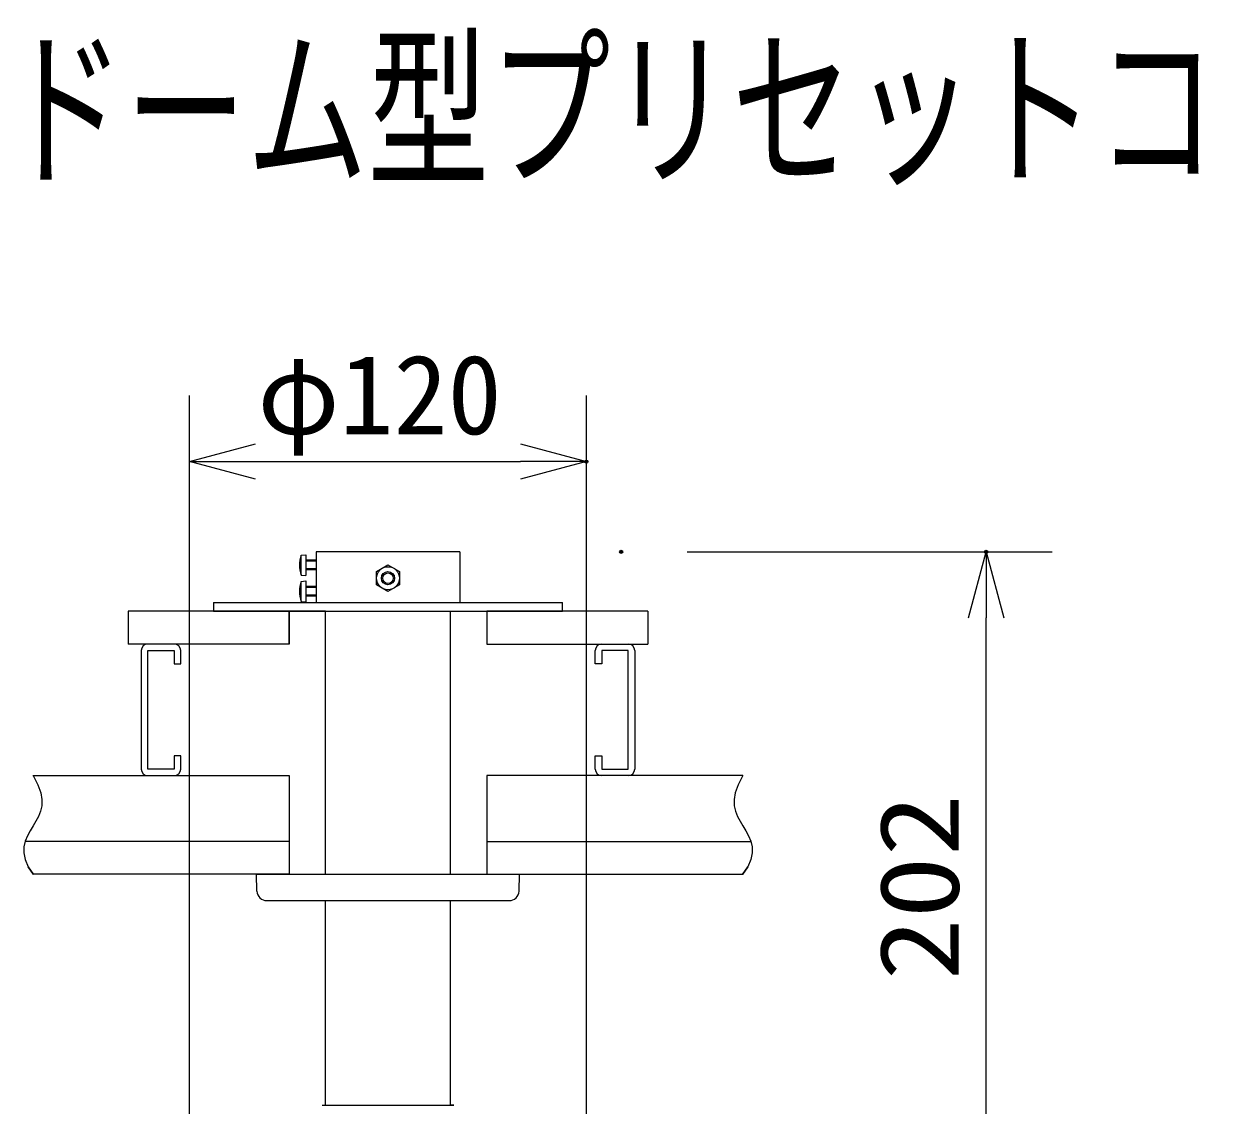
# Model space of a CAD drawing. Units: millimetres, scale not verified. Extents: x -63 to 65, y -57 to 57.
# Drawn here: x -35.1 to 0.96, y 24.65 to 57.41 of the extents above; entities that cross this region are included whole.
import ezdxf
from ezdxf.enums import TextEntityAlignment as Align

# ---------------------------------------------------------------- set-up
doc = ezdxf.new("R2010")
doc.units = ezdxf.units.MM
doc.header["$LTSCALE"] = 0.190236
doc.header["$PDMODE"] = 32
doc.header["$PDSIZE"] = 0.0951
for name, color, linetype in [('0-0_MOJI1', 2, 'Continuous'), ('0-3_GAIKEI', 1, 'Continuous'), ('0-4_SUNPO', 3, 'Continuous'), ('0-5_Defpoints', 7, 'Continuous')]:
    doc.layers.add(name, color=color, linetype=linetype)
doc.styles.add('ＭＳ ゴシック', font='')
doc.styles.get('ＭＳ ゴシック').set_extended_font_data('MS Gothic')

# ---------------------------------------------------------------- blocks, each defined once
blk = doc.blocks.new('_OPEN30')
at = {"layer": '0-5_Defpoints'}
blk.add_line((0, 0), (-1, 0), dxfattribs=at)
blk.add_lwpolyline([(-1, 0.26795), (0, 0), (-1, -0.26795)], dxfattribs=at)

msp = doc.modelspace()

# ---------------------------------------------------------------- linework, layer by layer
at = {"layer": '0-3_GAIKEI'}
for p, q in [((-26.6917, 41.314), (-26.5576, 41.3257)), ((-26.6917, 40.7096), (-26.6917, 41.314)), ((-26.5576, 41.3257), (-26.5576, 40.6979)), ((-26.2438, 41.1614), (-26.5576, 41.1614)), ((-26.2438, 41.1314), (-26.5576, 41.1314)), ((-26.2438, 40.8922), (-26.5576, 40.8922)), ((-26.2438, 40.8624), (-26.5576, 40.8624)), ((-23.7171, 40.8146), (-23.7171, 40.4118)), ((-26.6971, 40.7242), (-26.6917, 40.7096)), ((-26.6917, 40.7096), (-26.5576, 40.6979)), ((-26.6917, 40.5169), (-26.5576, 40.5285)), ((-26.6917, 39.9122), (-26.6917, 40.5169)), ((-26.5576, 40.5285), (-26.5576, 39.9004)), ((-23.7171, 40.4118), (-24.066, 40.2103)), ((-26.2438, 40.3639), (-26.5576, 40.3639)), ((-26.2438, 40.3341), (-26.5576, 40.3341)), ((-26.2438, 40.0948), (-26.5576, 40.0948)), ((-26.2438, 40.0648), (-26.5576, 40.0648)), ((-29.3485, 39.8755), (-18.7834, 39.8755)), ((-29.3485, 39.8755), (-29.3485, 39.6165)), ((-26.6971, 39.9269), (-26.6917, 39.9122)), ((-26.6917, 39.9122), (-26.5576, 39.9004)), ((-18.7834, 39.6165), (-18.7834, 39.8755)), ((-29.3485, 39.6165), (-18.7834, 39.6165)), ((-16.1918, 39.6165), (-16.1918, 38.6198)), ((-21.0759, 38.6198), (-16.1918, 38.6198)), ((-16.1918, 38.6217), (-16.1918, 38.6198)), ((-31.5413, 38.4205), (-31.5413, 34.8321)), ((-31.5413, 38.4198), (-31.5413, 34.8328)), ((-17.7865, 38.0217), (-17.7865, 38.4198)), ((-17.5871, 38.4205), (-17.5871, 38.0217)), ((-16.7896, 38.4205), (-17.5871, 38.4205)), ((-16.7896, 34.8321), (-16.7896, 38.4205)), ((-16.5904, 38.4205), (-16.5904, 34.8321)), ((-16.5904, 38.4198), (-16.5904, 34.8328)), ((-17.5871, 38.0217), (-17.7865, 38.0217)), ((-30.3452, 34.8328), (-30.3452, 35.2308)), ((-17.7865, 34.8328), (-17.7865, 35.2308)), ((-17.7865, 35.2308), (-17.5871, 35.2308)), ((-17.5871, 35.2308), (-17.5871, 34.8321)), ((-34.8212, 34.6328), (-27.056, 34.6328)), ((-34.818, 34.6328), (-34.6733, 34.3569)), ((-27.056, 34.6328), (-27.056, 31.6428)), ((-27.056, 34.6328), (-27.056, 32.6393)), ((-21.0759, 34.6328), (-21.0759, 31.6428)), ((-13.3137, 34.6328), (-21.0759, 34.6328)), ((-21.0759, 34.6328), (-21.0759, 32.6393)), ((-17.5871, 34.8321), (-16.7896, 34.8321)), ((-13.3137, 34.6328), (-13.4584, 34.3569)), ((-34.6733, 34.3569), (-34.586, 34.1163)), ((-13.4584, 34.3569), (-13.5457, 34.1163)), ((-34.586, 34.1163), (-34.548, 33.9057)), ((-34.548, 33.9057), (-34.5514, 33.7194)), ((-13.5457, 34.1163), (-13.5837, 33.9057)), ((-34.588, 33.5519), (-34.65, 33.3977)), ((-34.5514, 33.7194), (-34.588, 33.5519)), ((-13.5437, 33.5519), (-13.4817, 33.3977)), ((-34.7294, 33.2512), (-34.818, 33.1069)), ((-34.65, 33.3977), (-34.7294, 33.2512)), ((-13.4817, 33.3977), (-13.4023, 33.2512)), ((-13.4023, 33.2512), (-13.3137, 33.1069)), ((-34.9077, 32.9598), (-34.9896, 32.8069)), ((-34.818, 33.1069), (-34.9077, 32.9598)), ((-35.0545, 32.646), (-35.0933, 32.4747)), ((-27.0546, 32.6398), (-35.0559, 32.6398)), ((-34.9896, 32.8069), (-35.0545, 32.646)), ((-27.056, 32.6393), (-34.6121, 32.6393)), ((-27.056, 32.6393), (-27.056, 31.6428)), ((-21.0759, 32.6393), (-13.7479, 32.6393)), ((-21.0741, 32.6398), (-13.0758, 32.6398)), ((-13.0385, 32.4747), (-13.035, 32.2906)), ((-35.0558, 32.0914), (-34.9614, 31.8748)), ((-13.0759, 32.0914), (-13.1704, 31.8748)), ((-13.035, 32.2906), (-13.0759, 32.0914)), ((-27.056, 31.6428), (-34.8212, 31.6428)), ((-21.0759, 31.6428), (-13.3245, 31.6428)), ((-21.0759, 31.6428), (-13.7479, 31.6428))]:
    msp.add_line(p, q, dxfattribs=at)
at = {"layer": '0-3_GAIKEI', "color": 7}
for p, q in [((-21.8881, 41.4107), (-26.2438, 41.4107)), ((-26.2438, 41.4107), (-26.2438, 39.8755)), ((-21.8881, 41.4107), (-21.8881, 39.8755)), ((-21.8881, 39.8784), (-21.8881, 39.8755)), ((-25.9595, 31.6428), (-25.9595, 39.6165)), ((-22.1723, 31.6428), (-22.1723, 39.6165)), ((-28.0527, 31.6428), (-20.079, 31.6428)), ((-28.0349, 31.1348), (-28.0527, 31.6428)), ((-28.0527, 31.6428), (-20.079, 31.6428)), ((-28.0349, 31.1341), (-28.0527, 31.6428)), ((-20.0966, 31.1349), (-20.079, 31.6428)), ((-20.0966, 31.1341), (-20.079, 31.6428)), ((-27.7351, 30.8453), (-20.3964, 30.8453)), ((-25.9595, 24.6495), (-25.9595, 30.8453)), ((-22.1723, 24.6495), (-22.1723, 30.8453)), ((-26.0592, 24.6495), (-22.0723, 24.6495))]:
    msp.add_line(p, q, dxfattribs=at)
at = {"layer": '0-3_GAIKEI'}
for points in [[(-26.6917, 41.314), (-26.6971, 41.2994), (-26.7022, 41.2847), (-26.7071, 41.2699), (-26.7117, 41.2551), (-26.7159, 41.2402), (-26.72, 41.2252), (-26.7237, 41.2102), (-26.7271, 41.1951), (-26.7303, 41.18), (-26.7332, 41.1649), (-26.7359, 41.1497), (-26.7382, 41.1345), (-26.7403, 41.1192), (-26.7421, 41.1039), (-26.7436, 41.0886), (-26.7448, 41.0733), (-26.7458, 41.058), (-26.7465, 41.0426), (-26.7469, 41.0272), (-26.7471, 41.0119), (-26.7469, 40.9965), (-26.7465, 40.9811), (-26.7458, 40.9658), (-26.7448, 40.9504), (-26.7436, 40.9351), (-26.7421, 40.9198), (-26.7403, 40.9045), (-26.7382, 40.8893), (-26.7359, 40.874), (-26.7332, 40.8588), (-26.7303, 40.8437), (-26.7271, 40.8285), (-26.7237, 40.8135), (-26.72, 40.7984), (-26.7159, 40.7835), (-26.7117, 40.7686), (-26.7071, 40.7537), (-26.7022, 40.7389), (-26.6971, 40.7242)], [(-24.066, 40.2103), (-24.4146, 40.4118), (-24.4146, 40.8146), (-24.066, 41.0161), (-23.7171, 40.8146)], [(-26.6917, 40.5169), (-26.6971, 40.5022), (-26.7022, 40.4875), (-26.7071, 40.4727), (-26.7117, 40.4578), (-26.7159, 40.4429), (-26.72, 40.4279), (-26.7237, 40.4129), (-26.7271, 40.3978), (-26.7303, 40.3827), (-26.7332, 40.3675), (-26.7359, 40.3523), (-26.7382, 40.3371), (-26.7403, 40.3218), (-26.7421, 40.3065), (-26.7436, 40.2912), (-26.7448, 40.2759), (-26.7458, 40.2605), (-26.7465, 40.2452), (-26.7469, 40.2298), (-26.7471, 40.2145), (-26.7469, 40.1991), (-26.7465, 40.1837), (-26.7458, 40.1684), (-26.7448, 40.153), (-26.7436, 40.1377), (-26.7421, 40.1224), (-26.7403, 40.1071), (-26.7382, 40.0919), (-26.7359, 40.0766), (-26.7332, 40.0614), (-26.7303, 40.0463), (-26.7271, 40.0312), (-26.7237, 40.0161), (-26.72, 40.0011), (-26.7159, 39.9861), (-26.7117, 39.9712), (-26.7071, 39.9564), (-26.7022, 39.9416), (-26.6971, 39.9269)], [(-29.3485, 39.8755), (-29.3485, 39.8751), (-29.3485, 39.8737), (-29.3485, 39.8714), (-29.3485, 39.8683), (-29.3485, 39.8644), (-29.3485, 39.8598), (-29.3485, 39.8545), (-29.3485, 39.8486), (-29.3485, 39.8421), (-29.3485, 39.8351), (-29.3485, 39.8275), (-29.3485, 39.8196), (-29.3485, 39.8112), (-29.3485, 39.8026), (-29.3485, 39.7936), (-29.3485, 39.7844), (-29.3485, 39.775), (-29.3485, 39.7654), (-29.3485, 39.7557), (-29.3485, 39.746), (-29.3485, 39.7363), (-29.3485, 39.7267), (-29.3485, 39.7171), (-29.3485, 39.7077), (-29.3485, 39.6985), (-29.3485, 39.6895), (-29.3485, 39.6808), (-29.3485, 39.6725), (-29.3485, 39.6645), (-29.3485, 39.657), (-29.3485, 39.65), (-29.3485, 39.6435), (-29.3485, 39.6375), (-29.3485, 39.6323), (-29.3485, 39.6277), (-29.3485, 39.6238), (-29.3485, 39.6207), (-29.3485, 39.6184), (-29.3485, 39.617)], [(-27.056, 38.6198), (-27.056, 39.6165), (-31.9399, 39.6165), (-31.9399, 38.6198)], [(-27.056, 39.6165), (-27.056, 38.6198), (-31.9399, 38.6198)], [(-31.9211, 39.6165), (-31.9351, 39.6165), (-31.9399, 39.6165), (-31.9399, 39.6147), (-31.9399, 39.6093), (-31.9399, 39.6006), (-31.9399, 39.5886), (-31.9399, 39.5737), (-31.9399, 39.556), (-31.9399, 39.5356), (-31.9399, 39.5129), (-31.9399, 39.4879), (-31.9399, 39.4608), (-31.9399, 39.4319), (-31.9399, 39.4012), (-31.9399, 39.3691), (-31.9399, 39.3357), (-31.9399, 39.3012), (-31.9399, 39.2657), (-31.9399, 39.2295), (-31.9399, 39.1927), (-31.9399, 39.1555), (-31.9399, 39.1182), (-31.9399, 39.0808), (-31.9399, 39.0437), (-31.9399, 39.0069), (-31.9399, 38.9707), (-31.9399, 38.9352), (-31.9399, 38.9006), (-31.9399, 38.8672), (-31.9399, 38.8351), (-31.9399, 38.8045), (-31.9399, 38.7756), (-31.9399, 38.7485), (-31.9399, 38.7235), (-31.9399, 38.7007), (-31.9399, 38.6804), (-31.9399, 38.6626), (-31.9399, 38.6477), (-31.9399, 38.6358)], [(-29.3485, 39.617), (-29.3485, 39.6165), (-29.3532, 39.6165), (-29.3673, 39.6165), (-29.39, 39.6165), (-29.421, 39.6165), (-29.4598, 39.6165), (-29.5059, 39.6165), (-29.5588, 39.6165), (-29.618, 39.6165), (-29.683, 39.6165), (-29.7534, 39.6165), (-29.8286, 39.6165), (-29.9082, 39.6165), (-29.9917, 39.6165), (-30.0786, 39.6165), (-30.1684, 39.6165), (-30.2606, 39.6165), (-30.3548, 39.6165), (-30.4505, 39.6165), (-30.5471, 39.6165), (-30.6442, 39.6165), (-30.7413, 39.6165), (-30.8379, 39.6165), (-30.9335, 39.6165), (-31.0277, 39.6165), (-31.1199, 39.6165), (-31.2097, 39.6165), (-31.2966, 39.6165), (-31.3801, 39.6165), (-31.4597, 39.6165), (-31.535, 39.6165), (-31.6053, 39.6165), (-31.6704, 39.6165), (-31.7296, 39.6165), (-31.7824, 39.6165), (-31.8285, 39.6165), (-31.8673, 39.6165), (-31.8983, 39.6165), (-31.9211, 39.6165)], [(-16.1918, 39.6165), (-21.0759, 39.6165), (-21.0759, 38.6198)], [(-21.0759, 39.6165), (-21.0759, 38.6198), (-17.7704, 38.6198)], [(-16.1918, 39.6165), (-16.1918, 39.6147), (-16.1918, 39.6093), (-16.1918, 39.6006), (-16.1918, 39.5886), (-16.1918, 39.5737), (-16.1918, 39.556), (-16.1918, 39.5356), (-16.1918, 39.5129), (-16.1918, 39.4879), (-16.1918, 39.4608), (-16.1918, 39.4319), (-16.1918, 39.4012), (-16.1918, 39.3691), (-16.1918, 39.3357), (-16.1918, 39.3012), (-16.1918, 39.2657), (-16.1918, 39.2295), (-16.1918, 39.1927), (-16.1918, 39.1555), (-16.1918, 39.1182), (-16.1918, 39.0808), (-16.1918, 39.0437), (-16.1918, 39.0069), (-16.1918, 38.9707), (-16.1918, 38.9352), (-16.1918, 38.9006), (-16.1918, 38.8672), (-16.1918, 38.8351), (-16.1918, 38.8045), (-16.1918, 38.7756), (-16.1918, 38.7485), (-16.1918, 38.7235), (-16.1918, 38.7007), (-16.1918, 38.6804), (-16.1918, 38.6626), (-16.1918, 38.6477), (-16.1918, 38.6358), (-16.1918, 38.627), (-16.1918, 38.6217)], [(-31.9399, 38.6358), (-31.9399, 38.627), (-31.9399, 38.6217), (-31.9399, 38.6198)], [(-30.3452, 35.2308), (-30.5446, 35.2308), (-30.5446, 34.8321), (-31.3421, 34.8321), (-31.3421, 38.4205), (-30.5446, 38.4205), (-30.5446, 38.0217), (-30.3452, 38.0217), (-30.3452, 38.4198)], [(-13.5837, 33.9057), (-13.5804, 33.7194), (-13.5437, 33.5519)], [(-13.3137, 33.1069), (-13.224, 32.9598), (-13.1421, 32.8069)], [(-35.0933, 32.4747), (-35.0968, 32.2906), (-35.0558, 32.0914)], [(-13.1421, 32.8069), (-13.0772, 32.646), (-13.0385, 32.4747)], [(-34.9614, 31.8748), (-34.8042, 31.6383), (-34.9614, 31.8748)], [(-13.1704, 31.8748), (-13.3275, 31.6383), (-13.1704, 31.8748)]]:
    msp.add_lwpolyline(points, dxfattribs=at)
at = {"layer": '0-3_GAIKEI', "color": 7}
for points in [[(-26.2358, 41.4107), (-26.2438, 41.4107), (-26.2438, 41.4078), (-26.2438, 41.3995), (-26.2438, 41.3861), (-26.2438, 41.3677), (-26.2438, 41.3447), (-26.2438, 41.3174), (-26.2438, 41.2861), (-26.2438, 41.251), (-26.2438, 41.2125), (-26.2438, 41.1708), (-26.2438, 41.1262), (-26.2438, 41.0791), (-26.2438, 41.0296), (-26.2438, 40.9781), (-26.2438, 40.9249), (-26.2438, 40.8703), (-26.2438, 40.8145), (-26.2438, 40.7579), (-26.2438, 40.7006), (-26.2438, 40.6431), (-26.2438, 40.5856), (-26.2438, 40.5284), (-26.2438, 40.4717), (-26.2438, 40.4159), (-26.2438, 40.3613), (-26.2438, 40.3081), (-26.2438, 40.2566), (-26.2438, 40.2071), (-26.2438, 40.16), (-26.2438, 40.1154), (-26.2438, 40.0737), (-26.2438, 40.0352), (-26.2438, 40.0001), (-26.2438, 39.9688), (-26.2438, 39.9415), (-26.2438, 39.9185), (-26.2438, 39.9001), (-26.2438, 39.8867)], [(-21.8881, 41.4107), (-21.8961, 41.4107), (-21.9197, 41.4107), (-21.9579, 41.4107), (-22.0101, 41.4107), (-22.0753, 41.4107), (-22.1527, 41.4107), (-22.2416, 41.4107), (-22.3411, 41.4107), (-22.4504, 41.4107), (-22.5687, 41.4107), (-22.6951, 41.4107), (-22.8289, 41.4107), (-22.9693, 41.4107), (-23.1153, 41.4107), (-23.2663, 41.4107), (-23.4213, 41.4107), (-23.5796, 41.4107), (-23.7404, 41.4107), (-23.9027, 41.4107), (-24.0659, 41.4107), (-24.2291, 41.4107), (-24.3915, 41.4107), (-24.5523, 41.4107), (-24.7106, 41.4107), (-24.8656, 41.4107), (-25.0166, 41.4107), (-25.1626, 41.4107), (-25.303, 41.4107), (-25.4368, 41.4107), (-25.5632, 41.4107), (-25.6815, 41.4107), (-25.7908, 41.4107), (-25.8903, 41.4107), (-25.9792, 41.4107), (-26.0566, 41.4107), (-26.1218, 41.4107), (-26.174, 41.4107), (-26.2122, 41.4107), (-26.2358, 41.4107)], [(-21.8881, 41.4107), (-21.8881, 41.4078), (-21.8881, 41.3995), (-21.8881, 41.3861), (-21.8881, 41.3677), (-21.8881, 41.3447), (-21.8881, 41.3174), (-21.8881, 41.2861), (-21.8881, 41.251), (-21.8881, 41.2125), (-21.8881, 41.1708), (-21.8881, 41.1262), (-21.8881, 41.0791), (-21.8881, 41.0296), (-21.8881, 40.9781), (-21.8881, 40.9249), (-21.8881, 40.8703), (-21.8881, 40.8145), (-21.8881, 40.7579), (-21.8881, 40.7006), (-21.8881, 40.6431), (-21.8881, 40.5856), (-21.8881, 40.5284), (-21.8881, 40.4717), (-21.8881, 40.4159), (-21.8881, 40.3613), (-21.8881, 40.3081), (-21.8881, 40.2566), (-21.8881, 40.2071), (-21.8881, 40.16), (-21.8881, 40.1154), (-21.8881, 40.0737), (-21.8881, 40.0352), (-21.8881, 40.0001), (-21.8881, 39.9688), (-21.8881, 39.9415), (-21.8881, 39.9185), (-21.8881, 39.9001), (-21.8881, 39.8867), (-21.8881, 39.8784)], [(-26.2438, 39.8867), (-26.2438, 39.8784), (-26.2438, 39.8755)], [(-25.9595, 31.6428), (-25.9595, 39.6165), (-27.056, 39.6165)], [(-22.1723, 31.6428), (-22.1723, 39.6165), (-21.0759, 39.6165)], [(-22.1723, 30.8004), (-22.1723, 30.8339), (-22.1723, 30.8453), (-22.169, 30.8453), (-22.1594, 30.8453), (-22.1438, 30.8453), (-22.1225, 30.8453), (-22.0959, 30.8453), (-22.0643, 30.8453), (-22.0281, 30.8453), (-21.9875, 30.8453), (-21.9429, 30.8453), (-21.8946, 30.8453), (-21.843, 30.8453), (-21.7885, 30.8453), (-21.7312, 30.8453), (-21.6716, 30.8453), (-21.6101, 30.8453), (-21.5468, 30.8453), (-21.4822, 30.8453), (-21.4167, 30.8453), (-21.3504, 30.8453), (-21.2838, 30.8453), (-21.2173, 30.8453), (-21.151, 30.8453), (-21.0854, 30.8453), (-21.0209, 30.8453), (-20.9576, 30.8453), (-20.896, 30.8453), (-20.8365, 30.8453), (-20.7792, 30.8453), (-20.7246, 30.8453), (-20.673, 30.8453), (-20.6248, 30.8453), (-20.5802, 30.8453), (-20.5396, 30.8453), (-20.5034, 30.8453), (-20.4718, 30.8453), (-20.4452, 30.8453), (-20.4239, 30.8453)], [(-22.1721, 24.6495), (-22.1723, 24.6495), (-22.1723, 24.6609), (-22.1723, 24.6944), (-22.1723, 24.7488), (-22.1723, 24.823), (-22.1723, 24.9157), (-22.1723, 25.0259), (-22.1723, 25.1523), (-22.1723, 25.2938), (-22.1723, 25.4493), (-22.1723, 25.6176), (-22.1723, 25.7974), (-22.1723, 25.9878), (-22.1723, 26.1874), (-22.1723, 26.3951), (-22.1723, 26.6099), (-22.1723, 26.8304), (-22.1723, 27.0556), (-22.1723, 27.2842), (-22.1723, 27.5152), (-22.1723, 27.7474), (-22.1723, 27.9795), (-22.1723, 28.2105), (-22.1723, 28.4392), (-22.1723, 28.6644), (-22.1723, 28.8849), (-22.1723, 29.0996), (-22.1723, 29.3074), (-22.1723, 29.507), (-22.1723, 29.6973), (-22.1723, 29.8772), (-22.1723, 30.0454), (-22.1723, 30.2009), (-22.1723, 30.3424), (-22.1723, 30.4689), (-22.1723, 30.579), (-22.1723, 30.6718), (-22.1723, 30.7459), (-22.1723, 30.8004)], [(-20.4239, 30.8453), (-20.4083, 30.8453), (-20.3987, 30.8453), (-20.3954, 30.8453)], [(-22.0723, 24.6495), (-22.0725, 24.6495), (-22.073, 24.6495), (-22.0739, 24.6495), (-22.0751, 24.6495), (-22.0766, 24.6495), (-22.0784, 24.6495), (-22.0804, 24.6495), (-22.0827, 24.6495), (-22.0852, 24.6495), (-22.0879, 24.6495), (-22.0908, 24.6495), (-22.0939, 24.6495), (-22.0971, 24.6495), (-22.1005, 24.6495), (-22.1039, 24.6495), (-22.1075, 24.6495), (-22.1111, 24.6495), (-22.1148, 24.6495), (-22.1185, 24.6495), (-22.1223, 24.6495), (-22.126, 24.6495), (-22.1298, 24.6495), (-22.1334, 24.6495), (-22.1371, 24.6495), (-22.1406, 24.6495), (-22.1441, 24.6495), (-22.1474, 24.6495), (-22.1507, 24.6495), (-22.1537, 24.6495), (-22.1566, 24.6495), (-22.1594, 24.6495), (-22.1619, 24.6495), (-22.1641, 24.6495), (-22.1662, 24.6495), (-22.168, 24.6495), (-22.1695, 24.6495), (-22.1707, 24.6495), (-22.1715, 24.6495), (-22.1721, 24.6495)]]:
    msp.add_lwpolyline(points, dxfattribs=at)
at = {"layer": '0-3_GAIKEI'}
for radius in [0.3488, 0.1994, 0.1595]:
    msp.add_circle((-24.0659, 40.6131), radius, dxfattribs=at)
for centre, start, end in [((-31.3413, 38.4198), 90, 180), ((-30.5452, 38.4198), 0, 90), ((-17.5865, 38.4198), 90, 180), ((-16.7904, 38.4198), 0, 90), ((-31.3413, 34.8328), 180, 270), ((-30.5452, 34.8328), 270, 0), ((-17.5865, 34.8328), 180, 270), ((-16.7904, 34.8328), 270, 0)]:
    msp.add_arc(centre, 0.2, start, end, dxfattribs=at)
at = {"layer": '0-3_GAIKEI', "color": 7}
for centre, start, end in [((-27.7351, 31.1453), 182.00599, 270), ((-20.3964, 31.1453), 270, 358.01338)]:
    msp.add_arc(centre, 0.3, start, end, dxfattribs=at)
at = {"layer": '0-4_SUNPO'}
for p, q in [((-30.0762, 23.2106), (-30.0762, 46.1442)), ((-18.0555, 23.2106), (-18.0555, 46.1442)), ((-28.0762, 44.1442), (-20.0555, 44.1442)), ((-15.0018, 41.4107), (-3.9461, 41.4107)), ((-5.9461, 23.2106), (-5.9461, 39.4107))]:
    msp.add_line(p, q, dxfattribs=at)
at = {"layer": '0-5_Defpoints'}
for p in [(-18.0555, 44.1442), (-17.0018, 41.4107), (-5.9461, 41.4107)]:
    msp.add_point(p, dxfattribs=at)

# ---------------------------------------------------------------- block references
at = {"layer": '0-4_SUNPO', "xscale": 2, "yscale": 2}
for p, rotation in [((-30.0762, 44.1442), 180), ((-5.9461, 41.4107), 90)]:
    msp.add_blockref('_OPEN30', p, dxfattribs=dict(at, rotation=rotation))
msp.add_blockref('_OPEN30', (-18.0555, 44.1442), dxfattribs=at)

# ---------------------------------------------------------------- texts
at = {"layer": '0-0_MOJI1', "style": 'ＭＳ ゴシック', "width": 0.7}
msp.add_text('ドーム型プリセットコンビネーションカメラ（天吊り金具付）', height=3.848, dxfattribs=at).set_placement((-35.7001, 51.7599), align=Align.BOTTOM_LEFT)
at = {"layer": '0-4_SUNPO', "style": 'ＭＳ ゴシック'}
msp.add_text('φ120', height=2.406, dxfattribs=at).set_placement((-28.0193, 44.2538), align=Align.BOTTOM_LEFT)
at = {"layer": '0-4_SUNPO', "style": 'ＭＳ ゴシック', "width": 1.15}
msp.add_text('202', height=2.406, rotation=90, dxfattribs=at).set_placement((-6.0557, 28.4235), align=Align.BOTTOM_LEFT)

doc.saveas('drawing.dxf')
